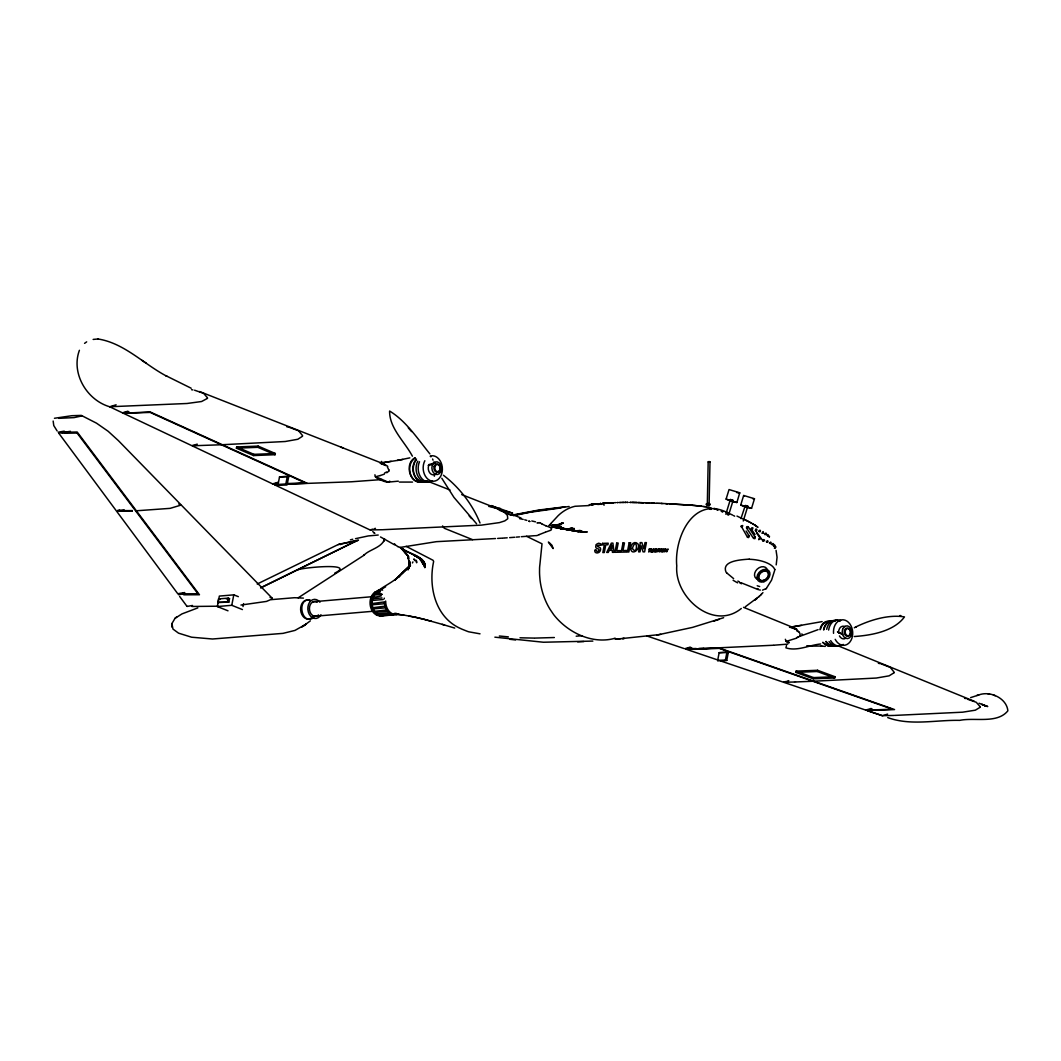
<?xml version="1.0" encoding="UTF-8"?>
<svg xmlns="http://www.w3.org/2000/svg" width="1061" height="1061" viewBox="0 0 1061 1061"><rect width="100%" height="100%" fill="white"/><g stroke="black" fill="none" stroke-linecap="round" stroke-linejoin="round"><path stroke-width="1.5" d="M709.093 505.222L707.302 505.102L708.178 461.853L709.053 461.508L709.995 461.88L709.093 505.248M411.456 553.683C416.482 556.985 426.456 559.041 424.771 567.158L424.692 564.969M409.665 562.423L409.228 566.203L409.281 560.937L409.148 566.455L409.228 560.778L409.453 565.433M197.837 607.887L181.975 613.895L175.052 618.298L171.909 623.576L172.983 629.08L178.54 633.152L191.617 637.21L212.505 639.001L283.022 633.364L294.985 630.406L306.377 623.987L301.589 627.25M424.732 565.99L424.679 563.842L424.652 567.131C425.09 562.237 421.204 558.166 416.88 556.548M386.708 614.889L382.49 615.605M392.597 614.372C397.822 611.03 397.689 616.375 395.726 614.465L379.984 616.322L379.228 615.46L393.803 614.531M53.156 421.045L53.766 425.567L57.122 430.952M409.732 562.9L407.994 569.943L409.374 566.64L408.1 569.253L409.029 567.529M409.387 565.685L409.214 560.632L409.586 564.956L409.4 561.309L409.639 564.717L409.586 561.959M774.994 569.412L771.572 580.128L766.533 588.139M408.286 558.006L408.485 556.548M171.909 623.576L171.683 625.009M655.393 551.243L655.008 550.394L656.016 550.38L655.817 551.534M663.974 550.686L663.205 551.892L663.695 549.001L665.167 549.041M663.961 550.221L664.08 549.492M851.081 630.314L850.378 631.414M217.876 602.423L218.553 598.934L228.168 598.112L229.508 598.643L228.831 602.131L217.876 602.423L228.831 602.131M227.996 610.804L217.333 606.547L219.348 596.083L233.791 594.85L238.354 596.667M227.505 601.6L228.168 598.112M217.333 606.547L231.775 605.3L233.791 594.85M243.009 606.574L243.579 603.59M278.009 484.758L279.52 476.92L287.332 476.243L288.672 476.774L287.16 484.625L278.009 484.758L287.16 484.625M285.82 484.095L287.332 476.243M717.647 660.539L719.146 652.687L726.971 652.024L728.297 652.555L726.785 660.393L717.647 660.539L726.785 660.393M725.459 659.862L726.971 652.024M795.856 672.369L796.108 671.136L817.554 670.273L834.967 676.732L834.715 677.966L813.283 678.815L795.856 672.369L817.302 671.507L834.715 677.966M813.283 678.815L813.522 677.594L834.967 676.732M817.302 671.507L817.554 670.273M776.201 564.89L777.063 557.237L776.068 550.394M820.034 629.757C820.538 624.902 824.994 619.796 830.232 621.574A12.321 9.244 85.1 0 0 820.458 629.319M396.973 614.385L403.764 615.022L397.398 614.346M236.404 448.18L236.696 446.96L258.128 446.097L275.343 453.498L275.064 454.705L253.619 455.567L236.404 448.18L257.85 447.318L275.064 454.705M253.619 455.567L253.911 454.347L275.343 453.498M257.85 447.318L258.128 446.097M726.109 499.094L729.04 489.559L739.756 492.781L736.891 502.49L726.109 499.094L731.148 501.322M745.419 507.065L740.724 505.036L743.655 495.447L754.477 498.75L752.66 498.67M746.586 507.423L751.546 508.338L754.477 498.776M786.506 645.526L785.909 647.847C797.09 651.56 809.357 645.061 820.657 643.987M725.83 514.253L730.366 499.506L732.647 500.089M740.936 518.643L745.339 505.368M743.27 520.991L747.793 506.243M894.025 672.78L889.091 675.844L876.306 678.045L813.814 681.215M207.425 398.405L201.603 401.509L186.988 403.498L110.065 406.734L112.254 405.992M980.139 707.289L975.338 710.18L962.672 712.183L894.503 715.419M384.281 598.112L384.241 598.868M499.85 508.086L499.121 510.142L511.787 515.208L512.516 513.139L491.137 505.593L502.397 510.089M709.995 461.933L708.191 461.933M79.416 350.289C70.848 373.101 86.644 399.917 109.455 406.695M298.181 597.807L364.467 554.943L363.817 555.341C369.109 549.412 382.477 547.648 384.533 538.763M412.437 562.953L412.928 561.906M314.838 615.844L314.175 616.932M383.671 541.534L384.215 540.699M766.572 535.102L768.164 534.664L767.633 536.084M409.533 566.707L410.063 565.937M389.785 481.137L388.923 481.853A4.761 3.568 85.1 0 1 388.167 482.132L375.647 476.721L380.103 475.58M766.148 534.306C767.687 532.264 763.018 533.312 765.061 534.744M762.939 592.635L760.737 594.956M551.189 523.179L558.192 515.633A56.432 42.347 85.1 0 1 569.691 507.994A60.941 45.716 85.1 0 1 575.075 506.269L589.16 505.553M550.951 523.458L548.709 525.845M403.14 572.224L398.485 576.892L410.488 565.208M745.326 606.759L759.504 596.149M758.708 596.919L761.493 594.226M398.896 576.481L394.652 580.261L399.732 575.738C386.071 588.457 367.743 590.022 373.008 608.351C374.506 612.834 379.679 616.414 384.4 614.85M741.294 608.497C713.43 631.308 674.279 597.29 676.759 565.858C674.04 537.582 693.602 494.811 728.111 512.967M433.684 463.405L428.22 465.434M769.238 537.383L769.464 536.203L768.283 536.229M739.809 492.941L739 492.98M740.737 504.996L751.546 508.299M310.356 620.857L302.902 626.348M176.802 616.812L175.052 618.298M850.153 630.42L850.829 629.982M313.088 618.086C300.807 625.194 296.682 597.078 310.422 600.194M755.591 599.531L757.037 598.338L754.716 600.247M81.657 415.965L74.084 417.61L59.761 418.286M766.002 588.616L762.501 590.155M763.376 533.099L763.124 531.601L762.103 533.139M84.562 343.353L86.67 341.854M742.368 526.786L742.713 525.513L741.108 525.924L747.528 537.343L748.535 537.569L749.371 536.349L746.095 531.004M240.966 605.049L266.483 601.415L272.146 598.988L272.04 598.059L270.051 597.396M763.244 533.179L762.328 533.298M854.304 627.82L856.2 626.68L855.484 627.104C870.153 619.916 888.534 614.372 904.489 616.892C893.906 631.388 871.426 635.34 854.291 636.52M423.763 481.15C410.368 486.787 403.644 463.816 414.904 457.795M376.947 591.932L385.647 586.786M377.079 591.866L380.382 591.163A12.414 9.31 85.1 0 0 370.09 604.147A12.414 9.31 85.1 0 0 382.345 615.327M539.359 534.572L538.298 535.076A13.223 8.17 -68.2 0 1 537.304 535.447A11.485 7.109 -68.2 0 1 536.349 535.633L536.203 535.646A23.077 14.27 -68.2 0 1 535.593 535.672L535.46 535.686M539.452 534.532L545.248 532.224M262.067 587.051L353.525 542.277M260.608 587.993L356.125 541.017M257.2 584.014L337.756 544.744M353.857 542.37L356.881 540.646L339.387 544.412M356.377 541.15L358.485 540.142L338.751 544.293M796.254 638.245L786.493 641.321M431.416 464.081L433.67 463.18M431.88 463.882L428.644 465.275M742.169 526.893L741.042 526.76M833.296 645.632L828.084 645.844L822.699 642.489M550.115 530.447L550.208 530.42A9.655 5.968 -68.2 0 0 551.243 529.916L551.627 528.259A11.446 7.082 -68.2 0 0 550.739 527.715L550.579 527.622M799.914 636.321L818.058 629.65M384.387 474.121L380.262 475.54M549.969 530.513L545.725 532.065M970.616 697.621L978.706 694.995L976.704 695.485M555.221 526.336L563.364 522.914L557.967 525.182L554.624 525.513L560.062 524.359L552.224 525.328L555.831 525.779L549.757 524.97M736.851 502.516L731.546 501.442M659.133 634.584L692.501 627.396L723.642 617.701M615.128 638.138L613.855 638.55A62.612 46.976 85.1 0 1 612.9 638.815C591.07 643.868 567.821 632.29 554.227 615.353A62.612 46.976 85.1 0 1 553.51 614.412L550.115 609.425A58.594 43.965 85.1 0 1 540.049 580.208L539.784 577.144A48.673 36.525 85.1 0 1 539.532 572.33L539.572 567.967A31.538 23.66 85.1 0 1 539.903 564.532L542.012 543.802L526.548 536.296M713.629 621.176L719.159 619.345M555.659 526.19L556.388 525.951M664.756 550.606L665.472 549.426M197.266 444.148L192.306 445.62L196.312 445.647M277.995 482.291L276.152 482.848M278.446 482.914L277.133 483.312M688.629 647.581L690.035 647.144M689.716 647.807L690.897 647.435M690.87 648.205L691.785 647.913M787.037 681.175L788.774 680.645M869.317 709.027L871.174 708.456M872.115 708.92L870.471 709.424M885.816 714.663L887.633 714.106M112.599 405.886L116.126 404.798M127.89 411.204L125.317 412M128.858 411.668L123.553 413.246L150.105 411.92L307.106 483.246L287.027 484.055M277.703 483.789L274.706 484.572L351.377 481.787L382.053 479.545M375.448 528.351L374.414 528.67M868.428 709.305L866.041 709.995L879.993 710.167M869.596 709.69L867.381 710.34L869.622 710.406M884.94 714.928L882.473 715.684L893.853 715.446M124.959 412.106L122.585 412.782L125.503 412.756M276.696 483.445L274.043 484.201M688.616 648.138L685.738 649.027L689.08 648.947M275.383 483.087L272.783 483.829M687.409 647.953L684.862 648.722L691.52 649.345M785.949 681.507L783.668 682.21L787.819 682.143M373.048 529.081L370.236 529.877M560.327 528.537L566.654 529.505L572.091 527.98L566.654 529.505L553.311 527.158M334.732 573.126C357.438 562.197 299.839 567.715 297.08 570.128M978.64 695.008C989.993 690.499 1006.677 698.098 1007.87 710.817C997.221 724.053 974.807 717.236 959.701 720.366C935.775 719.835 910.868 726.029 887.739 717.607M272.77 483.869L274.918 484.506M350.395 539.863L352.716 539.253M355.488 538.67L368.3 535.924L378.22 535.036M513.259 514.89L539.015 509.996L564.704 506.866M513.378 515.699L529.664 512.317L560.871 507.94M513.59 515.182L537.224 510.712L569.147 506.495M402.809 459.453L397.596 460.394L409.851 457.861M178.473 594.717L185.025 593.63M187.174 606.415L192.505 605.473M618.271 638.947L658.589 634.677M58.209 432.198L64.27 431.151M58.899 433.153L70.437 431.31M656.958 634.955L660.751 634.306M54.443 418.273L71.923 415.7L81.286 415.395L96.485 423.153L108.116 431.257L118.408 440.647L272.04 598.059M117.824 510.314L119.694 510.009M117.97 510.845L124.19 509.824M398.299 481.163L388.326 482.118M93.143 339.427L98.036 338.989M183.168 592.807L177.757 593.722L58.753 433.18M183.381 592.781L184.733 592.555M789.517 627.33L822.142 621.613M391.138 461.349L380.329 463.073L398.021 460.315M790.604 627.144L801.466 625.406M538.046 522.781L537.45 522.874A25.941 16.048 -68.2 0 1 536.999 522.927M792.156 627.966L795.83 628.881L794.954 628.444M775.06 548.351L775.896 546.76L774.305 548.006M589.226 504.811L596.189 504.121L591.149 504.479M591.547 504.519L597.794 503.935L591.547 504.519L593.868 504.254M620.42 638.695L616.879 639.067M599.067 503.789L595.261 504.174L596.972 504.002M787.739 644.133L774 645.194M597.383 503.935L593.683 504.28L595.924 504.081M622.157 638.629L624.292 638.43L622.926 638.563M655.141 549.505L654.809 551.495M589.531 504.665L594.041 504.267L591.627 504.466M603.457 503.405L602.595 503.484L604.783 503.312M521.336 536.707L534.545 535.699M271.457 599.624L294.52 597.714L303.419 598.112M602.224 503.511L603.192 503.431M288.672 476.774L279.52 476.92M597.688 504.479L600.566 504.227M226.298 598.921L229.508 598.643M380.315 591.202C374.002 592.595 379.48 588.364 382.636 590.141M378.976 593.033C370.952 595.486 375.17 589.797 379.758 591.799M380.077 592.051L375.302 592.157M381.297 595.818C366.602 600.115 372.053 591.428 381.947 594.319M373.247 595.141L382.066 594.372M313.141 601.759L372.172 596.693M382 597.94L371.509 598.828L370.979 599.876L371.377 600.539L383.127 599.531M313.101 616.414L372.132 611.348M576.189 636.202L581.905 635.711M728.297 652.555L719.146 652.687M516.23 537.131L519.532 536.866M602.714 503.471L609.12 503.007M514.718 537.251L509.625 537.635M595.606 504.094L599.531 503.803M617.635 639.014L615.128 639.186L617.303 639.04M604.598 503.338L611.653 502.848M504.532 537.993L507.224 537.808M609.319 503.02L612.781 502.768M503.63 538.06L502.728 538.113M612.568 502.808L613.324 502.742M612.038 502.848L615.91 502.635M501.826 538.166L497.649 538.418M773.482 645.234L698.947 648.762M592.86 641.083L543.418 642.237L494.877 637.17M747.713 506.256L746.413 505.964M495.553 538.537L436.403 541.667L401.496 547.211A14.032 8.674 -68.2 0 1 398.551 546.959L397.928 546.627M273.128 483.856L277.465 483.789M274.242 484.307L278.433 484.254M749.212 559.094C742.501 559.77 721.374 560.248 725.949 571.919A10.278 10.252 -7.3 0 0 726.705 572.9M577.648 641.839L583.868 641.56M221.364 444.758L196.762 445.633M222.306 444.718L285.21 441.509L297.823 439.267L302.544 436.217A2.202 1.366 -68.2 0 0 302.504 435.527L298.565 430.779L289.069 427.238M617.383 502.543L617.091 502.556M812.872 681.255L796.188 681.944M703.775 648.244L698.828 648.43M703.31 648.589L719.026 647.939L894.556 709.57L880.657 710.141M287.146 483.564L305.144 482.821L150.158 412.411L125.98 413.22M554.346 637.528L535.023 638.085M700.088 649.146L719.199 648.377L892.473 709.212L870.073 710.008M698.204 648.788L697.09 648.815M699.358 649.173L698.244 649.213M794.53 681.998L795.525 681.971M77.082 433.034L197.916 593.762L182.784 593.815M617.369 502.582L618.351 502.516M382.955 529.704L481.323 525.142L499.479 522.596L504.797 520.898L507.768 518.736L507.383 515.328L503.988 511.826L498.206 508.909L490.58 506.747M76.949 433.034L66.79 433.233M696.228 648.523L689.982 648.656M793.867 682.024L788.27 682.143M382.185 529.731L370.037 529.943L274.839 484.943M696.427 648.841L691.348 648.947M697.581 649.239L692.515 649.332M217.956 606.202L191.948 606.468M399.374 482.065L412.517 482.079M619.332 502.529L620.353 502.463M566.654 529.505L574.226 528.471L568.921 529.824L562.715 528.895M136.325 510.792L170.171 508.352L180.768 505.169L178.792 503.988M622.17 502.423L619.849 502.516M621.905 502.463L623.417 502.397M622.926 502.45L623.815 502.437M534.134 638.099L519.996 637.794M68.541 432.212L77.174 431.999L199.455 594.744L183.725 594.81M899.847 615.592L900.842 615.579M68.183 432.212L66.618 432.225M624.027 502.437L625.088 502.37M807.023 646.136L810.153 646.109M806.678 646.149L821.758 646.043M59.549 418.299L58.647 418.299M625.048 502.423L625.937 502.37M132.4 510.593L119.217 510.633M132.346 511.137L119.15 511.177M66.286 432.225L64.403 432.238M66.458 433.233L65.676 433.233M626.229 502.37L625.367 502.423M65.371 433.233L64.204 433.233M626.852 502.41L627.688 502.37M598.895 543.351L600.433 543.709A2.745 1.897 -65.8 0 1 600.858 544.227A2.679 1.843 -65.8 0 1 601.11 545.168C600.964 545.394 593.179 544.81 599.903 547.582A2.666 1.83 -65.8 0 1 600.592 549.333L600.486 549.956A2.904 2.003 -65.8 0 1 599.863 551.455A2.825 1.936 -65.8 0 1 598.709 552.529L597.555 552.887A7.957 5.477 -65.8 0 1 596.786 552.927L595.539 552.529A3.011 2.082 -65.8 0 1 594.903 551.495C593.961 549.89 596.534 548.776 596.348 550.712A1.711 1.18 -65.8 0 0 596.866 551.256L597.277 551.349A3.74 2.573 -65.8 0 0 597.754 551.309L598.311 551.097A1.512 1.034 -65.8 0 0 598.736 550.712L598.921 549.306A2.321 1.605 -65.8 0 0 598.59 549.081A14.39 9.907 -65.8 0 0 598.072 548.895L596.322 548.113A2.546 1.751 -65.8 0 1 595.99 547.675L595.897 547.476A2.454 1.698 -65.8 0 1 595.751 546.561A2.719 1.87 -65.8 0 1 595.818 546.03A2.546 1.751 -65.8 0 1 596.401 544.704M627.979 502.37L627.157 502.41M62.878 433.233L62.175 433.233M630.831 502.383L629.863 502.423M630.221 502.423L631.958 502.397M631.958 502.45L632.635 502.41M632.422 502.463L633.231 502.423M558.736 528.192L574.956 530.434L557.502 528.02M633.006 502.463L633.815 502.423M633.589 502.476L636.162 502.476M634.173 502.49L636.746 502.49M564.704 529.28L570.672 529.399L562.357 528.948M636.52 502.543L637.343 502.516M480.023 633.828L468.763 631.812A86.856 65.172 85.1 0 1 467.41 631.361L461.946 629.173A86.856 65.172 85.1 0 1 460.633 628.563C435.209 617.396 428.22 586.508 433.631 561.548A2.997 2.241 85.1 0 0 432.981 560.248L406.217 546.375M637.741 502.582L640.672 502.622M638.059 502.582L639.849 502.582M640.446 502.662L642.038 502.662M651.653 503.1L652.369 503.126M653.43 503.166L654.266 503.193M647.038 502.861L656.812 503.285M641.268 502.702L646.759 502.848M648.722 502.994L649.69 503.02M657.024 503.232L657.966 503.272M642.409 502.742L643.589 502.781M645.95 502.874L647.077 502.927M658.284 503.285L659.213 503.325M659.518 503.338L660.433 503.378M563.059 528.962L565.288 529.054L560.632 528.617M660.738 503.391L661.573 503.431M661.785 503.431L662.913 503.551M661.348 503.471L662.024 503.511M662.846 503.484L666.043 503.643M789.968 627.33L791.479 627.582M666.905 503.696L665.831 503.696M667.356 503.723L692.024 505.261A41.193 5.61 7.7 0 1 694.65 505.474L695.3 505.58A33.766 4.602 7.7 0 1 697.342 505.818L698.483 505.885M666.772 503.75L667.674 503.803M683.324 504.678L671.626 503.975M669.491 503.909L670.698 503.975M683.496 504.678L686.918 504.93M340.833 544.505L340.104 544.452M686.825 504.89L688.112 505.009M688.045 504.97L690.207 505.116M338.751 544.373L338.26 544.77M821.214 646.016L825.272 646.401M690.419 505.169L691.772 505.235M98.063 338.989C124.442 343.127 143.925 364.321 166.895 376.284L165.954 375.74L191.205 388.246M508.352 636.879L499.346 636.003M697.594 505.792L694.663 505.513A41.26 5.584 7.6 0 0 692.011 505.288M837.474 631.852L842.752 634.226M698.072 505.818L699.875 506.017M698.191 505.832L699.053 505.951M699.73 506.031L699.013 505.925M509.678 639.279L515.54 639.969M701.135 506.177L702.05 506.309A22.056 3.554 8 0 1 703.881 506.574L704.477 506.654A19.854 3.382 8 0 1 706.095 506.946L706.387 506.933M701.374 506.203L701.732 506.256M191.511 389.705L192.903 389.904M760.352 590.062L759.464 589.916M987.818 693.735L989.542 693.987M703.722 506.521L704.424 506.627M842.487 634.478L837.646 632.024M378.074 590.486L378.684 591.043A12.414 9.31 85.1 0 0 371.589 606.083A12.414 9.31 85.1 0 0 383.777 615.141M964.582 698.337L965.775 698.523M403.326 614.969L415.687 617.316L409.108 616.056M565.075 529.267L551.203 526.747M984.966 705.963L987.738 706.52L981.77 704.345L986.73 706.281L984.767 705.525M519.492 518.617L523.192 519.386M286.855 426.801L288.367 427.092M488.736 506.402L490.129 506.654M878.362 663.297L880.219 663.655M380.395 463.352L386.032 465.646M708.244 507.277L709.822 507.596M708.363 507.291L709.716 507.569A18.859 4.032 7.5 0 1 711.082 507.98A18.66 3.952 7.6 0 0 709.491 507.622M194.574 390.209L203.566 393.326L207.425 397.729A1.95 1.207 -68.2 0 1 207.492 398.26M967.261 699.146L976.253 702.263L980.112 706.666A1.95 1.207 -68.2 0 1 980.178 707.196M738.005 492.808L736.719 492.516M381.827 463.909L382.61 464.068M415.09 617.197L423.618 619.186L415.395 617.263M535.487 521.813L531.8 520.964M437.662 471.575L439.4 472.636M758.403 589.691L741.029 582.728M881.267 663.894L890.272 667.409L894.012 672.011A2.202 1.366 -68.2 0 1 894.105 672.621M422.901 619.001C439.864 623.629 426.204 619.916 423.259 619.093M713.881 508.59L713.881 508.577A23.554 6.525 6.2 0 1 715.618 509.108L717.806 509.85M524.744 519.797L526.84 520.42M442.158 624.332L454.731 628.072M795.551 628.788L795.631 628.802A37.546 1.883 19.7 0 1 793.655 627.993L791.639 627.064M430.527 621.083L444.572 625.009L443.418 624.69M503.803 510.659L512.516 513.139M508.882 514.373L511.787 515.208M746.188 505.58L747.766 506.177M727.302 514.558L728.589 515.076L733.138 500.381L730.392 499.559M715.777 509.174L717.979 509.917M792.063 627.754L796.4 629.412M867.726 710.764L882.314 715.684L866.864 710.472M865.71 710.088L720.578 660.923M647.157 636.056L683.947 648.51M686.639 649.425L718.761 660.313M545.858 525.792L550.434 527.542M545.725 525.752L541.919 523.948M384.4 481.495L379.52 479.545M789.265 642.396L786.387 641.348A4.761 3.568 85.1 0 1 785.896 640.645L785.352 639.292M796.108 671.136L813.522 677.594M528.776 521.11L529.731 521.481M529.054 521.216L529.784 521.508M340.727 447.039L382.079 463.259M199.574 391.536L343.048 447.941M426.827 480.872L450.01 489.996M461.721 494.598L499.877 509.585M514.996 515.593L521.031 518.007M472.569 539.651L444.307 528.259L442.57 525.924M218.553 598.934L219.879 599.465M231.775 605.3L242.425 609.571M993.348 694.982L995.205 695.724M383.843 464.134L381.204 462.994M979.091 703.231L983.706 705.101M837.951 645.764L974.21 701.241M743.536 607.33L792.594 627.29M721.241 511.19L722.355 511.667M736.984 516.07L751.268 522.98M728.416 513.1L732.7 515.115M721.546 511.362L722.82 511.879M236.696 446.96L253.911 454.347M272.584 483.882L123.394 413.286M109.628 406.734L122.426 412.822M794.026 627.94L794.861 628.391M745.658 519.956L749.278 521.84M744.345 495.991L743.721 495.593M739.464 581.919L737.872 581.07M411.363 553.709L401.191 548.351M413.405 554.784L421.787 559.77M417.862 557.158L414.427 555.314L422.172 559.983L423.485 563.179L422.132 560.208L418.644 557.516L422.875 561.229L424.732 566.07L423.737 562.489L424.745 566.614L423.233 561.534L424.771 567.158M402.437 548.882C409.042 554.014 422.278 554.943 423.458 564.359L422.132 560.208L417.212 556.654L424.387 562.396L421.535 559.293L424.175 561.985L417.464 556.932L420.66 558.736M394.652 544.877L380.514 536.959M400.647 547.914L404.4 549.969L402.703 549.041M419.267 557.94L416.456 556.388L419.732 558.205M733.602 515.593L734.65 516.19M397.742 546.521L395.886 545.248M755.459 530.5C758.721 530.911 755.631 526.932 755.379 530.42L763.005 540.991C766.811 541.123 762.66 537.702 762.965 540.951M383.737 464.095L384.546 464.572M752.766 523.869L755.565 525.633M750.273 522.397L753.708 524.426M733.628 578.616L726.705 572.9M418.472 557.476L421.946 559.611M443.432 475.275C459.333 487.331 472.609 504.559 480.01 522.993M795.763 628.934L796.784 629.65M141.935 360.342L146.285 363.22M541.76 523.855L541.004 523.352A12.772 7.891 -68.2 0 0 539.704 522.715M372.743 531.588L374.52 533.126M373.936 532.702L374.772 533.312M748.098 526.641C744.676 525.964 747.886 529.943 748.177 526.72L755.313 537.29C755.379 540.765 751.612 536.839 755.313 537.277M400.05 547.489L403.1 550.102L400.488 547.741M476.588 523.776L453.949 497.384L441.8 478.246M422.172 559.983L421.297 559.174L423.1 561.587L423.312 564.518L421.92 559.784L423.326 563.524L422.172 559.983L423.644 562.821M749.291 536.216L748.045 536.15L747.501 537.29M395.183 544.611L395.05 544.479A12.865 7.957 -68.2 0 1 394.719 544.094L394.719 544.094A4.814 2.971 -68.2 0 1 394.493 543.776M422.716 560.884L420.275 558.603L423.087 561.163L421.151 559.346L424.373 563.961M401.84 549.054L408.565 556.813L407.663 555.579M760.405 538.404L759.145 538.444L758.748 539.678L760.538 538.656L756.679 533.152M401.31 547.98L406.588 554.174L405.05 552.33M403.286 550.434L405.554 552.914L403.114 549.943M469.161 515.911L471.548 518.537M429.864 453.869C417.716 438.922 406.084 420.992 389.599 411.031C389.294 428.167 404.732 441.721 412.384 456.177M408.313 427.888L411.628 431.575M179.614 596.401L187.028 606.401M751.215 529.107L752.488 529.2L752.952 527.927L751.772 527.834L751.175 529.015L755.021 534.452M746.427 527.887L753.562 538.444M664.398 550.951L664.756 551.879L665.114 551.269M408.366 558.524L409.533 565.195L409.533 561.733M432.583 459.002L433.047 460.182M407.901 555.725L408.472 557.436M424.705 565.46L424.267 563.457L424.785 567.715M171.696 625.963L171.935 627.131M408.578 559.12L408.458 558.258M408.512 558.325L408.167 555.487M408.326 557.715L408.485 558.842M416.336 560.301L416.641 562.781L416.522 561.455M320.966 614.743A9.589 7.188 85.1 0 1 310.661 616.242A9.589 7.188 85.1 0 1 309.507 602.409A9.589 7.188 85.1 0 1 319.931 602.237M311.51 617.993A9.589 7.188 85.1 0 1 300.621 609.783A9.589 7.188 85.1 0 1 310.555 600.884M318.552 614.916A7.44 5.584 85.1 0 1 311.324 614.239A7.44 5.584 85.1 0 1 310.276 604.69A7.44 5.584 85.1 0 1 317.159 602.197M398.604 613.709A12.414 9.31 85.1 0 1 385.673 601.03M397 614.001A12.414 9.31 85.1 0 1 384.493 602.502M386.509 471.973A24.35 12.453 -65.9 0 1 384.506 473.113M388.605 471.217A8.077 4.072 -66.3 0 1 386.721 472.768M388.883 469.784A2.003 1.154 -71.3 0 1 388.843 471.23M387.451 467.344A11.339 6.286 -75 0 1 388.697 469.983M386.177 465.248A23.435 13.276 -74.7 0 1 387.795 466.482M381.284 461.548A30.49 6.393 50.9 0 1 381.788 461.495M381.443 462.53A24.682 2.997 40.4 0 1 381.695 462.609M384.48 464.811A13.965 1.034 34 0 1 383.843 464.294M385.196 464.612A40.795 1.817 19.6 0 1 384.506 464.333M375.395 476.707A5.477 4.111 85.1 0 1 374.931 474.758M379.546 479.28A11.843 8.886 85.1 0 1 375.422 476.84M796.811 629.186A40.795 1.923 19.8 0 1 796.493 629.054M388.883 482.224A11.843 8.886 85.1 0 1 384.48 481.256M801.705 634.001A20.517 1.048 28.2 0 1 802.474 634.398M794.331 628.642A31.87 5.424 44.6 0 1 794.822 628.921M796.519 630.433A28.607 15.159 -84.4 0 1 797.527 631.52M797.859 630.764A19.735 11.167 -75.7 0 1 798.853 632.011M799.172 632.117A9.735 5.623 -73.1 0 1 800.047 634.107A1.817 1.008 -75.8 0 1 799.914 635.632M799.875 635.857A5.875 3.223 -71.4 0 1 798.283 637.184M798.151 636.68A17.652 8.899 -68.2 0 1 796.917 637.502M796.851 638.059A25.04 13.514 -72.7 0 1 796.36 638.298M788.893 643.046A11.843 8.886 85.1 0 1 785.75 640.897M601.68 504.399A25.159 1.34 10.9 0 1 601.216 504.214M600.805 503.803A32.559 1.843 6.3 0 1 600.632 503.67M600.486 503.63A37.864 1.91 3.9 0 1 600.473 503.484A43.978 1.618 1.2 0 1 600.818 503.471M600.592 503.405A44.337 1.764 1.4 0 0 600.301 503.511A37.732 1.817 3.8 0 0 600.141 503.643M699.769 506.084A25.265 3.926 7.8 0 1 701.44 506.283M706.427 507.224A19.377 3.727 7.8 0 1 707.66 507.437A19.562 3.767 7.7 0 0 706.507 507.238M709.53 509.001A27.294 7.52 5.8 0 1 710.936 509.32M726.281 512.238A23.554 8.422 6.5 0 1 727.064 512.742M538.046 522.808A11.286 6.976 -68.2 0 1 539.664 522.702M604.253 505.076A24.284 1.048 12.7 0 1 603.682 504.917M601.017 504.32A25.345 1.313 10.7 0 1 600.765 504.214M709.729 509.068A28.156 8.037 5.4 0 1 711.149 509.386M714.332 508.431A24.045 7.029 5.5 0 1 716.255 509.028M726.414 512.145A24.045 8.793 6 0 1 727.236 512.675M655.764 551.441A1.605 1.18 -66.4 0 1 653.934 551.349A1.605 1.18 -66.4 0 1 654.637 549.067A1.605 1.18 -66.4 0 1 656.295 549.717M596.309 544.572A3.793 2.613 -65.8 0 1 598.855 543.471M707.117 505.089A2.095 0.862 1.2 0 1 706.599 503.789A2.095 0.862 1.2 0 1 709.809 503.856A2.095 0.862 1.2 0 1 709.265 505.129M758.031 579.359A7.308 5.491 -43 0 1 757.169 569.16A7.308 5.491 -43 0 1 767.448 570.301M737.647 582.847A48.673 24.602 36.2 0 1 733.098 580.248M741.493 583.762A32.4 8.568 32.2 0 1 739.809 582.913M758.177 588.842A32.4 6.724 32.1 0 1 757.183 588.563M759.676 586.547A48.673 14.045 42.5 0 1 757.222 585.738M766.466 588.457A10.278 2.918 -67.3 0 1 765.936 588.882M749.252 559.28A23.422 9.907 4.8 0 1 774.663 569.412M436.098 473.617A6.393 4.801 85.1 0 1 429.678 472.768A6.393 4.801 85.1 0 1 429.32 464.241M433.564 462.158A6.393 4.801 85.1 0 1 435.514 463.14M430.262 480.965A13.011 9.761 85.1 0 1 418.472 477.132A13.011 9.761 85.1 0 1 417.795 461.19M434.625 475.434A13.011 9.761 85.1 0 1 434.294 476.23M432.371 480.779A13.011 9.761 85.1 0 1 420.819 477.304A13.011 9.761 85.1 0 1 419.519 461.76M430.355 456.482A13.011 9.761 85.1 0 1 431.018 456.787M426.88 481.031A12.785 9.589 85.1 0 1 414.466 475.766A12.785 9.589 85.1 0 1 416.496 459.068M430.368 455.991A12.785 9.589 85.1 0 1 442.384 469.546A12.785 9.589 85.1 0 1 429.758 480.394A12.785 9.589 85.1 0 1 424.851 460.739M422.517 481.256A12.321 9.244 85.1 0 1 410.382 473.856A12.321 9.244 85.1 0 1 415.368 458.1M425.501 481.217A12.321 9.244 85.1 0 1 414.586 475.156A12.321 9.244 85.1 0 1 416.204 459.983M850.392 632.237A4.111 3.077 85.1 0 1 846.201 635.937A4.111 3.077 85.1 0 1 845.087 629.186A4.111 3.077 85.1 0 1 850.153 630.791M845.856 638.152A6.393 4.801 85.1 0 1 839.45 635.91M838.614 632.913A6.393 4.801 85.1 0 1 844.901 626.574M841.201 644.611A13.011 9.761 85.1 0 1 829.039 641.547M826.691 629.345A13.011 9.761 85.1 0 1 839.901 621.388M843.309 644.425A13.011 9.761 85.1 0 1 830.683 640.632M828.641 630.062A13.011 9.761 85.1 0 1 840.67 620.539M835.935 645.711A12.785 9.589 85.1 0 1 825.856 641.68M823.548 629.703A12.785 9.589 85.1 0 1 835.219 621.229M833.535 633.324A12.785 9.589 85.1 0 1 845.445 620.34A12.785 9.589 85.1 0 1 851.015 640.313A12.785 9.589 85.1 0 1 835.206 639.332M832.222 645.579A12.321 9.244 85.1 0 1 822.965 642.343M834.543 645.632A12.321 9.244 85.1 0 1 826.108 641.388M823.88 629.836A12.321 9.244 85.1 0 1 833.177 621.162M376.125 614.094L376.841 615.088L390.607 613.576L389.785 613.868L389.374 612.767L376.125 614.027M632.343 548.365C638.245 557.37 637.316 534.293 632.343 548.365M661.215 550.739C663.417 552.662 661.839 547.065 661.215 550.686M630.738 548.656C631.441 556.296 641.202 548.908 637.926 543.895C634.451 540.274 630.632 544.585 630.738 548.656M370.727 603.815L371.377 604.836L384.599 603.709L384.414 601.919L370.74 603.749M371.602 607.94L372.345 608.974L385.713 607.82L385.116 606.163L371.615 607.873M373.485 611.494L374.201 612.542L387.795 611.242L386.827 609.929L373.485 611.494M758.827 531.309C761.055 533.577 761.016 527.967 758.827 531.243M766.427 541.839C768.933 543.975 768.151 538.511 766.453 541.707M769.557 543.192C771.811 545.513 771.546 539.784 769.557 543.192M772.037 544.611C774.61 546.747 773.575 541.296 772.05 544.545M773.615 546.11C776.506 548.02 774.835 542.808 773.615 546.11M649.226 549.107L648.735 551.999L650.393 550.752L649.611 549.585L650.817 549.081L649.226 549.107M651.242 549.121L650.764 551.985L652.396 551.959L651.308 551.495L651.242 549.121M653.218 549.067L652.727 551.959L653.218 549.067M656.706 549.041L656.215 551.932L657.82 550.646C657.515 555.022 659.106 546.07 657.9 550.155L656.706 549.041M658.908 549.028L659.584 551.906L660.764 549.001L658.908 549.028M666.441 550.672L666.719 551.879L668.072 548.988L666.785 550.142L665.857 549.001L666.441 550.672M602.502 543.365L602.197 544.93L604.332 544.877L602.834 552.569L604.293 552.529L605.778 544.823L607.913 544.77L608.218 543.205L602.502 543.365M616.72 543.113L614.942 552.29L620.075 552.184L620.38 550.619L616.72 550.699L618.192 543.073L616.72 543.113M622.993 542.967L621.202 552.144L626.322 552.038L626.627 550.473L622.979 550.553L624.465 542.927L622.993 542.967M629.173 542.755L627.369 552.012L628.855 551.985L630.658 542.715L629.173 542.755M640.393 542.609L638.603 551.866L640.022 551.866L641.189 545.831L643.072 551.866L644.611 551.853L646.414 542.595L644.995 542.595L643.788 548.789L641.892 542.609L640.393 542.609M609.279 550.314L608.258 552.423L606.693 552.449L611.348 543.139L612.913 543.113L614.04 552.317L612.436 552.343L612.197 550.248L609.279 550.314M611.693 545.288L610.035 548.736L612.025 548.696L611.693 545.288M402.172 573.126L398.1 577.317L410.355 565.341L401.721 573.616L409.732 565.884L402.172 573.126M562.078 523.033L556.044 526.07L562.078 523.033M580.248 530.553L573.364 530.898L582.171 531.296L575.261 531.163L580.248 530.553M587.012 531.946L580.818 531.906L587.012 531.946M564.916 528.55L561.654 528.723L564.916 528.55M562.927 527.781L556.017 527.569L561.057 528.418L558.179 527.94L562.927 527.781M561.07 526.455L555.433 526.601L561.07 526.455M585.327 532.038L581.693 532.012L585.327 532.038M578.815 531.442L577.078 531.402L580.606 531.773L575.261 531.163L578.815 531.442M576.905 531.03L571.441 530.553L576.905 531.03M757.779 527.145L754.636 525.009L757.779 527.145M549.412 542.821L548.365 542.065L553.113 548.577L552.025 545.354L549.412 542.821M421.602 559.956L420.156 558.643L422.053 560.593L422.53 562.184L421.602 559.956L422.45 563.099L421.602 559.956M414.519 559.837L413.843 558.975L415.222 560.752L414.519 559.837M407.862 555.858L406.933 554.426L407.862 555.858M420.793 560.38L420.01 559.266L421.19 560.99L420.793 560.38M424.612 563.351L424.771 564.863L424.612 563.351M662.502 551.561A1.578 1.18 -65.9 0 0 662.555 548.988A1.578 1.18 -65.9 0 0 660.658 550.712A1.578 1.18 -65.9 0 0 662.502 551.561M763.801 580.327A5.663 4.257 -43 0 0 767.62 571.866A5.663 4.257 -43 0 0 758.894 574.837A5.663 4.257 -43 0 0 763.801 580.327M764.053 580.592A5.663 4.257 -43 0 0 767.872 572.131A5.663 4.257 -43 0 0 759.145 575.102A5.663 4.257 -43 0 0 764.053 580.592M763.947 581.72A7.308 5.491 -43 0 0 768.88 570.805A7.308 5.491 -43 0 0 757.62 574.638A7.308 5.491 -43 0 0 763.947 581.72M434.148 466.296A4.111 3.077 85.1 0 0 437.318 472.225A4.111 3.077 85.1 0 0 439.466 465.872A4.111 3.077 85.1 0 0 434.148 466.296M432.278 465.302A6.393 4.801 85.1 0 0 437.212 474.532A6.393 4.801 85.1 0 0 440.554 464.638A6.393 4.801 85.1 0 0 432.278 465.302M435.063 466.455A3.647 2.745 85.1 0 0 437.888 471.721A3.647 2.745 85.1 0 0 439.798 466.071A3.647 2.745 85.1 0 0 435.063 466.455M842.593 629.359A6.393 4.801 85.1 0 0 847.527 638.589A6.393 4.801 85.1 0 0 850.882 628.696A6.393 4.801 85.1 0 0 842.593 629.359M845.392 630.513A3.647 2.745 85.1 0 0 848.203 635.778A3.647 2.745 85.1 0 0 850.113 630.128A3.647 2.745 85.1 0 0 845.392 630.513"/></g></svg>
